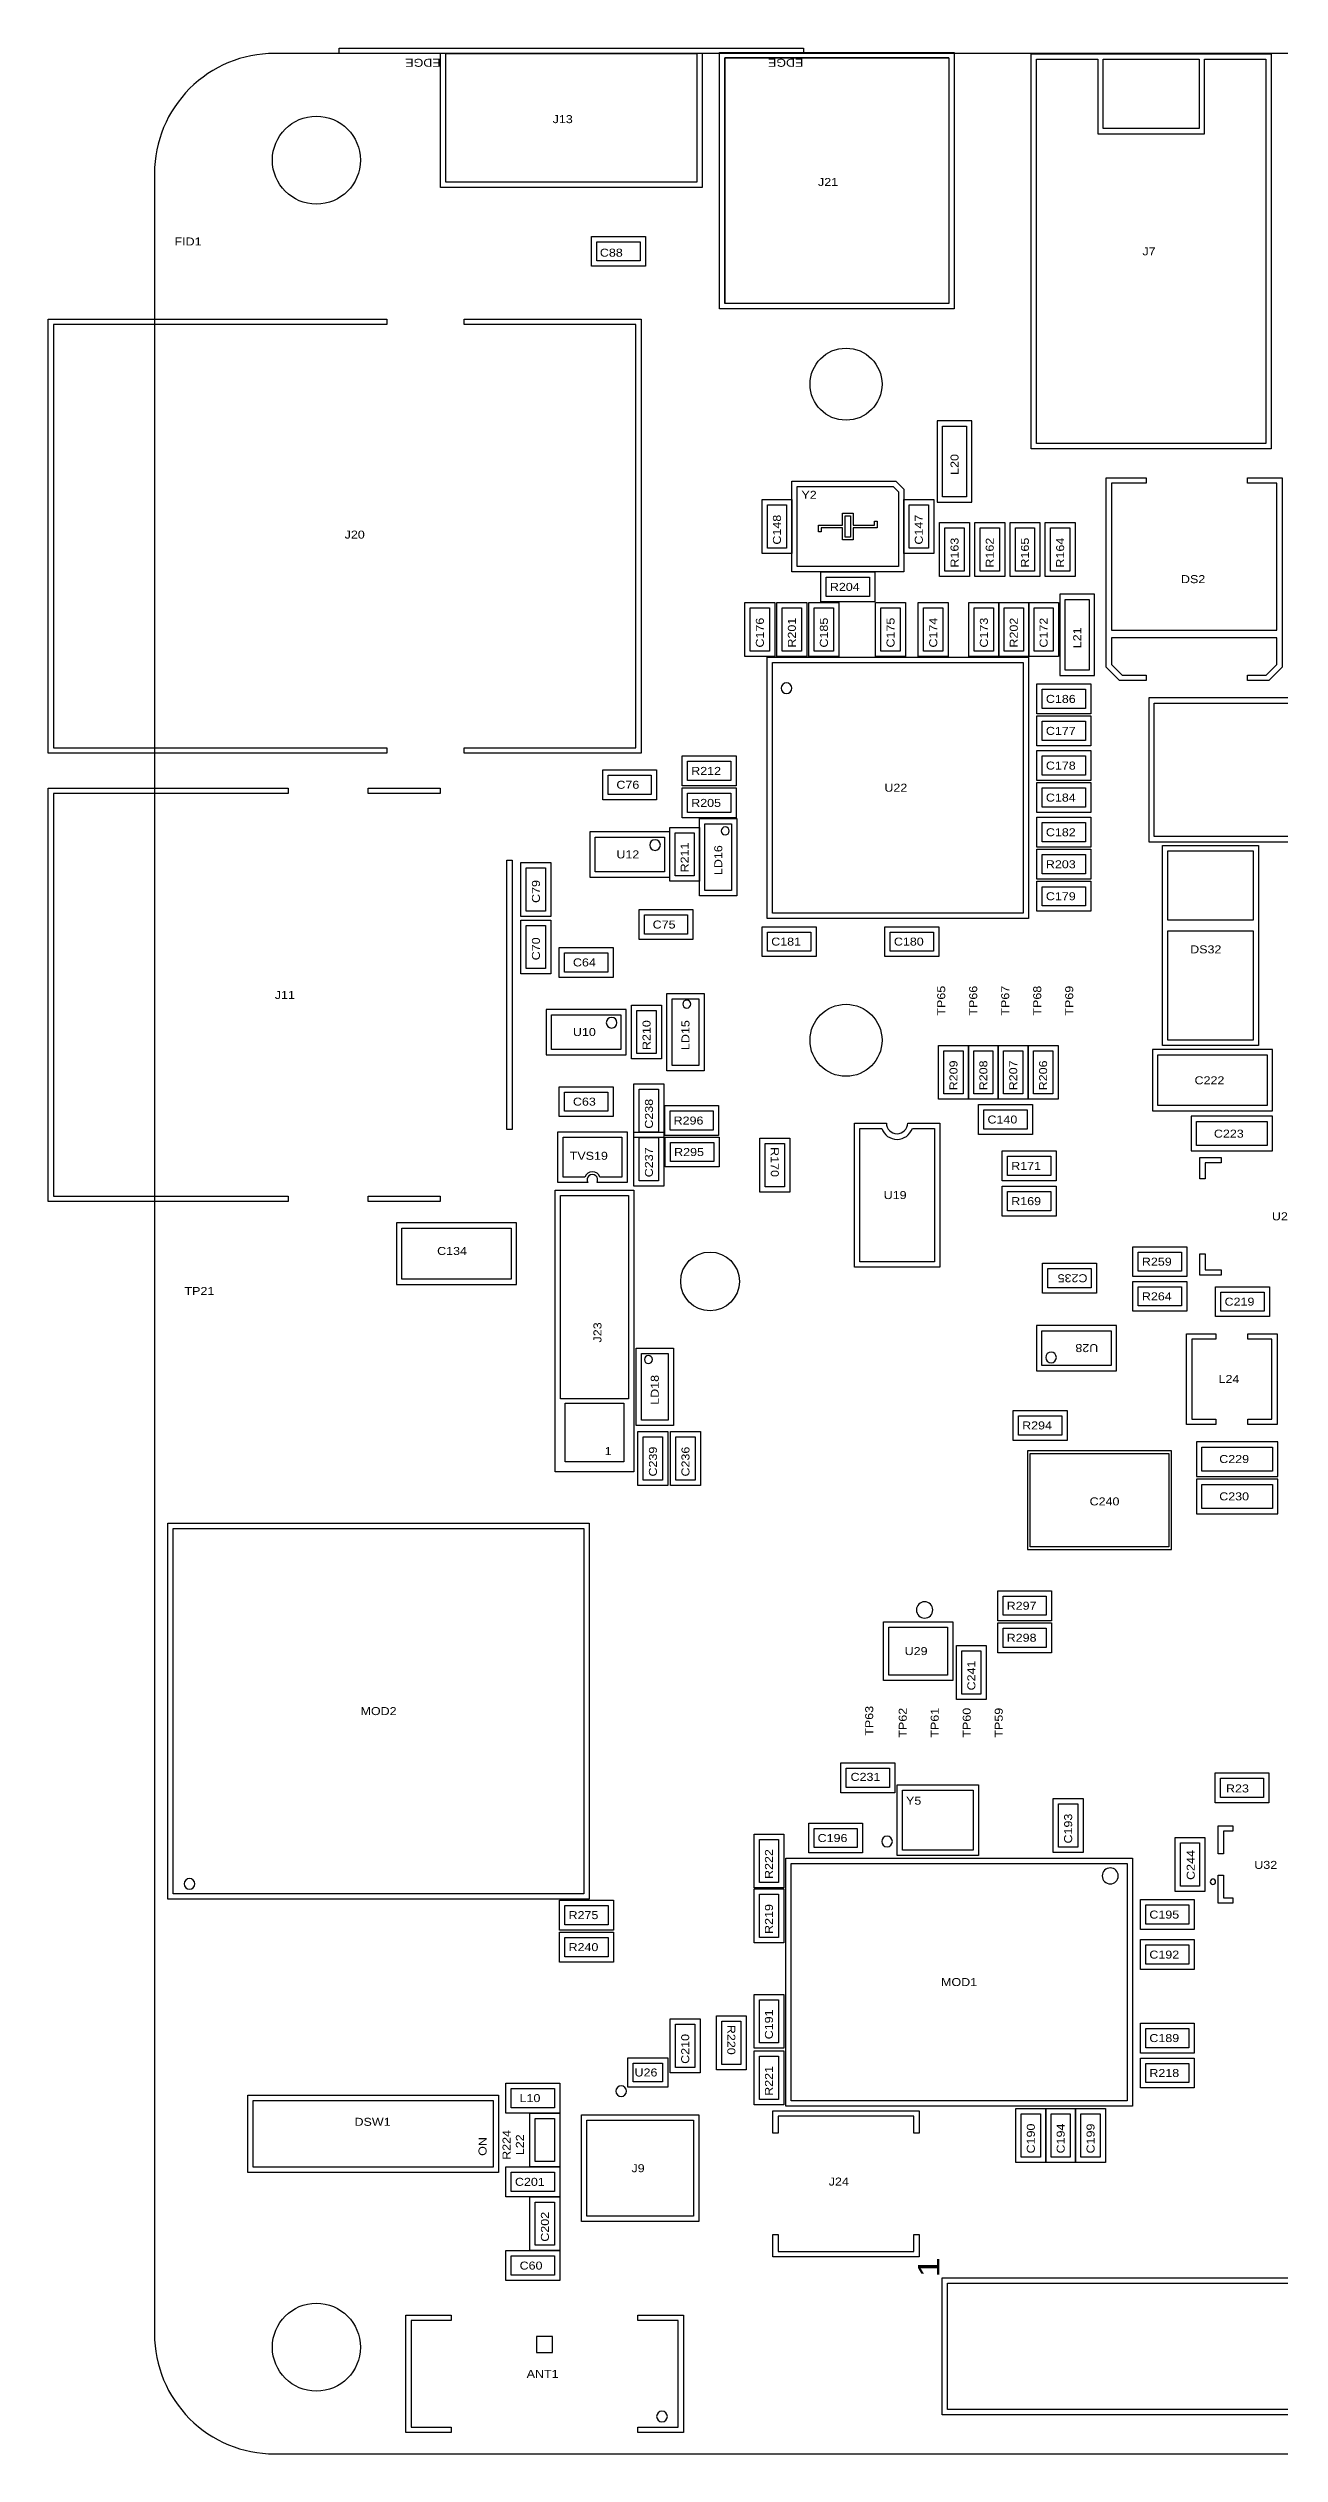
# Model space of a CAD drawing. Extents: x -22.2 to 72.6, y -18 to 72.2.
# Drawn here: x -22.2 to 24, y -18 to 72.2 of the extents above; entities that cross this region are included whole.
import ezdxf

# ---------------------------------------------------------------- set-up
doc = ezdxf.new("R2010")
doc.units = 0
for name, color, linetype in [('BOARD', 85, 'CONTINUOUS'), ('COMPONENTI', 111, 'CONTINUOUS'), ('REFERENCE', 5, 'CONTINUOUS')]:
    doc.layers.add(name, color=color, linetype=linetype)

msp = doc.modelspace()

# ---------------------------------------------------------------- linework, layer by layer
at = {"layer": 'BOARD'}
msp.add_lwpolyline([(-13.73, -17.96), (67.27, -17.96, 0.414214), (71.77, -13.46), (71.77, 67.54, 0.414214), (67.27, 72.04), (-13.73, 72.04, 0.414214), (-18.23, 67.54), (-18.23, -13.46, 0.414214)], format="xyb", close=True, dxfattribs=at)
at = {"layer": 'BOARD', "linetype": 'BYBLOCK'}
for centre, radius in [((-12.16, 68.04), 1.65), ((7.7, 59.64), 1.35), ((7.7, 35.04), 1.35), ((2.6, 26), 1.1), ((-12.16, -13.96), 1.65)]:
    msp.add_circle(centre, radius, dxfattribs=at)
at = {"layer": 'COMPONENTI'}
for points in [[(6.1, 72.24), (6.1, 72.04), (2.3, 72.04), (2.3, 67.015), (-7.5, 67.015), (-7.5, 72.04), (-11.3, 72.04), (-11.3, 72.24)], [(-7.3, 72.04), (2.1, 72.04), (2.1, 67.215), (-7.3, 67.215)], [(11.75, 62.47), (2.95, 62.47), (2.95, 72.07), (11.75, 72.07)], [(11.55, 71.87), (11.55, 62.67), (3.15, 62.67), (3.15, 71.87)], [(14.64, 72.02), (23.64, 72.02), (23.64, 57.22), (14.64, 57.22)], [(14.84, 57.42), (14.84, 71.82), (17.14, 71.82), (17.14, 69.02), (21.14, 69.02), (21.14, 71.82), (23.44, 71.82), (23.44, 57.42)], [(17.34, 69.22), (17.34, 71.82), (20.94, 71.82), (20.94, 69.22)], [(-1.84, 64.06), (-1.84, 65.18), (0.18, 65.18), (0.18, 64.06)], [(-0.02, 64.26), (-1.64, 64.26), (-1.64, 64.98), (-0.02, 64.98)], [(-22.22, 45.8), (-22.22, 62.08), (-9.52, 62.08), (-9.52, 61.88), (-22.02, 61.88), (-22.02, 46), (-9.52, 46), (-9.52, 45.8)], [(-6.62, 61.88), (-6.62, 62.08), (0.02, 62.08), (0.02, 45.8), (-6.62, 45.8), (-6.62, 46), (-0.18, 46), (-0.18, 61.88)], [(12.42, 58.265), (11.12, 58.265), (11.12, 55.215), (12.42, 55.215)], [(11.32, 55.415), (11.32, 58.065), (12.22, 58.065), (12.22, 55.415)], [(9.57, 56), (9.87, 55.7), (9.87, 52.6), (5.67, 52.6), (5.67, 56)], [(24.06, 49.03), (23.56, 48.53), (22.76, 48.53), (22.76, 48.73), (23.46, 48.73), (23.86, 49.13), (23.86, 50.1321), (17.66, 50.1321), (17.66, 49.13), (18.06, 48.73), (18.96, 48.73), (18.96, 48.53), (17.96, 48.53), (17.46, 49.03), (17.46, 56.13), (18.96, 56.13), (18.96, 55.93), (17.66, 55.93), (17.66, 50.421), (23.86, 50.421), (23.86, 55.93), (22.76, 55.93), (22.76, 56.13), (24.06, 56.13)], [(5.67, 53.29), (4.55, 53.29), (4.55, 55.31), (5.67, 55.31)], [(5.47, 55.11), (5.47, 53.49), (4.75, 53.49), (4.75, 55.11)], [(5.87, 55.8), (9.47, 55.8), (9.67, 55.6), (9.67, 52.8), (5.87, 52.8)], [(9.87, 55.31), (10.99, 55.31), (10.99, 53.29), (9.87, 53.29)], [(10.07, 53.49), (10.07, 55.11), (10.79, 55.11), (10.79, 53.49)], [(7.97, 54.8), (7.97, 54.35), (8.77, 54.35), (8.77, 54.5), (8.87, 54.5), (8.87, 54.25), (7.97, 54.25), (7.97, 53.8), (7.57, 53.8), (7.57, 54.2503), (6.77, 54.2503), (6.77, 54.1), (6.67, 54.1), (6.67, 54.35), (6.6701, 54.35), (6.6701, 54.3503), (7.57, 54.3503), (7.57, 54.8)], [(7.67, 54.7), (7.87, 54.7), (7.87, 53.9), (7.67, 53.9)], [(12.33, 52.43), (11.21, 52.43), (11.21, 54.45), (12.33, 54.45)], [(12.13, 54.25), (12.13, 52.63), (11.41, 52.63), (11.41, 54.25)], [(13.65, 52.43), (12.53, 52.43), (12.53, 54.45), (13.65, 54.45)], [(13.45, 54.25), (13.45, 52.63), (12.73, 52.63), (12.73, 54.25)], [(14.97, 52.43), (13.85, 52.43), (13.85, 54.45), (14.97, 54.45)], [(14.77, 54.25), (14.77, 52.63), (14.05, 52.63), (14.05, 54.25)], [(16.29, 52.43), (15.17, 52.43), (15.17, 54.45), (16.29, 54.45)], [(16.09, 54.25), (16.09, 52.63), (15.37, 52.63), (15.37, 54.25)], [(8.78, 52.6), (8.78, 51.48), (6.76, 51.48), (6.76, 52.6)], [(6.96, 52.4), (8.58, 52.4), (8.58, 51.68), (6.96, 51.68)], [(3.91, 51.45), (5.03, 51.45), (5.03, 49.43), (3.91, 49.43)], [(6.23, 49.43), (5.11, 49.43), (5.11, 51.45), (6.23, 51.45)], [(6.31, 51.45), (7.43, 51.45), (7.43, 49.43), (6.31, 49.43)], [(8.81, 51.45), (9.93, 51.45), (9.93, 49.43), (8.81, 49.43)], [(10.41, 51.45), (11.53, 51.45), (11.53, 49.43), (10.41, 49.43)], [(12.31, 51.45), (13.43, 51.45), (13.43, 49.43), (12.31, 49.43)], [(14.55, 49.43), (13.43, 49.43), (13.43, 51.45), (14.55, 51.45)], [(14.55, 51.45), (15.67, 51.45), (15.67, 49.43), (14.55, 49.43)], [(17.02, 51.765), (15.72, 51.765), (15.72, 48.715), (17.02, 48.715)], [(15.92, 48.915), (15.92, 51.565), (16.82, 51.565), (16.82, 48.915)], [(4.11, 49.63), (4.11, 51.25), (4.83, 51.25), (4.83, 49.63)], [(6.03, 51.25), (6.03, 49.63), (5.31, 49.63), (5.31, 51.25)], [(6.51, 49.63), (6.51, 51.25), (7.23, 51.25), (7.23, 49.63)], [(9.01, 49.63), (9.01, 51.25), (9.73, 51.25), (9.73, 49.63)], [(10.61, 49.63), (10.61, 51.25), (11.33, 51.25), (11.33, 49.63)], [(12.51, 49.63), (12.51, 51.25), (13.23, 51.25), (13.23, 49.63)], [(14.35, 51.25), (14.35, 49.63), (13.63, 49.63), (13.63, 51.25)], [(14.75, 49.63), (14.75, 51.25), (15.47, 51.25), (15.47, 49.63)], [(4.74, 39.61), (4.74, 49.41), (14.54, 49.41), (14.54, 39.61)], [(14.34, 39.81), (4.94, 39.81), (4.94, 49.21), (14.34, 49.21)], [(14.86, 47.28), (14.86, 48.4), (16.88, 48.4), (16.88, 47.28)], [(16.68, 47.48), (15.06, 47.48), (15.06, 48.2), (16.68, 48.2)], [(19.06, 42.48), (30.06, 42.48), (30.06, 47.88), (19.06, 47.88)], [(14.86, 46.08), (14.86, 47.2), (16.88, 47.2), (16.88, 46.08)], [(16.68, 46.28), (15.06, 46.28), (15.06, 47), (16.68, 47)], [(29.86, 42.68), (19.26, 42.68), (19.26, 47.68), (29.86, 47.68)], [(0.6, 45.18), (0.6, 44.06), (-1.42, 44.06), (-1.42, 45.18)], [(3.58, 45.7), (3.58, 44.58), (1.56, 44.58), (1.56, 45.7)], [(1.76, 45.5), (3.38, 45.5), (3.38, 44.78), (1.76, 44.78)], [(14.86, 44.78), (14.86, 45.9), (16.88, 45.9), (16.88, 44.78)], [(16.68, 44.98), (15.06, 44.98), (15.06, 45.7), (16.68, 45.7)], [(-13.22, 28.99), (-22.22, 28.99), (-22.22, 44.49), (-13.22, 44.49), (-13.22, 44.29), (-22.02, 44.29), (-22.02, 29.19), (-13.22, 29.19)], [(-7.52, 44.29), (-10.22, 44.29), (-10.22, 44.49), (-7.52, 44.49)], [(-1.22, 44.98), (0.4, 44.98), (0.4, 44.26), (-1.22, 44.26)], [(3.58, 44.5), (3.58, 43.38), (1.56, 43.38), (1.56, 44.5)], [(1.76, 44.3), (3.38, 44.3), (3.38, 43.58), (1.76, 43.58)], [(14.86, 43.58), (14.86, 44.7), (16.88, 44.7), (16.88, 43.58)], [(16.68, 43.78), (15.06, 43.78), (15.06, 44.5), (16.68, 44.5)], [(2.21, 43.36), (3.61, 43.36), (3.61, 40.46), (2.21, 40.46)], [(14.86, 42.28), (14.86, 43.4), (16.88, 43.4), (16.88, 42.28)], [(-1.91, 42.86), (-1.91, 41.16), (1.09, 41.16), (1.09, 42.86)], [(-1.71, 42.66), (0.89, 42.66), (0.89, 41.36), (-1.71, 41.36)], [(2.21, 41), (1.09, 41), (1.09, 43.02), (2.21, 43.02)], [(2.01, 42.82), (2.01, 41.2), (1.29, 41.2), (1.29, 42.82)], [(2.41, 40.66), (2.41, 43.16), (3.41, 43.16), (3.41, 40.66)], [(16.68, 42.48), (15.06, 42.48), (15.06, 43.2), (16.68, 43.2)], [(-4.82, 31.69), (-5.02, 31.69), (-5.02, 41.79), (-4.82, 41.79)], [(-3.3673, 39.68), (-4.4873, 39.68), (-4.4873, 41.7), (-3.3673, 41.7)], [(-3.5673, 41.5), (-3.5673, 39.88), (-4.2873, 39.88), (-4.2873, 41.5)], [(14.86, 41.08), (14.86, 42.2), (16.88, 42.2), (16.88, 41.08)], [(16.68, 41.28), (15.06, 41.28), (15.06, 42), (16.68, 42)], [(19.57, 42.34), (23.17, 42.34), (23.17, 34.84), (19.57, 34.84)], [(19.77, 39.54), (19.77, 42.14), (22.97, 42.14), (22.97, 39.54)], [(14.86, 39.88), (14.86, 41), (16.88, 41), (16.88, 39.88)], [(16.68, 40.08), (15.06, 40.08), (15.06, 40.8), (16.68, 40.8)], [(-0.06, 38.82), (-0.06, 39.94), (1.96, 39.94), (1.96, 38.82)], [(1.76, 39.02), (0.14, 39.02), (0.14, 39.74), (1.76, 39.74)], [(-4.4873, 39.55), (-3.3673, 39.55), (-3.3673, 37.53), (-4.4873, 37.53)], [(-4.2873, 37.73), (-4.2873, 39.35), (-3.5673, 39.35), (-3.5673, 37.73)], [(6.58, 39.3), (6.58, 38.18), (4.56, 38.18), (4.56, 39.3)], [(4.76, 39.1), (6.38, 39.1), (6.38, 38.38), (4.76, 38.38)], [(11.18, 39.3), (11.18, 38.18), (9.16, 38.18), (9.16, 39.3)], [(9.36, 39.1), (10.98, 39.1), (10.98, 38.38), (9.36, 38.38)], [(19.77, 35.04), (19.77, 39.14), (22.97, 39.14), (22.97, 35.04)], [(-1.03, 38.52), (-1.03, 37.4), (-3.05, 37.4), (-3.05, 38.52)], [(-2.85, 38.32), (-1.23, 38.32), (-1.23, 37.6), (-2.85, 37.6)], [(-3.54, 36.2), (-3.54, 34.5), (-0.54, 34.5), (-0.54, 36.2)], [(0.78, 34.34), (-0.34, 34.34), (-0.34, 36.36), (0.78, 36.36)], [(0.58, 36.16), (0.58, 34.54), (-0.14, 34.54), (-0.14, 36.16)], [(0.98, 36.8), (2.38, 36.8), (2.38, 33.9), (0.98, 33.9)], [(1.18, 34.1), (1.18, 36.6), (2.18, 36.6), (2.18, 34.1)], [(-3.34, 36), (-0.74, 36), (-0.74, 34.7), (-3.34, 34.7)], [(11.17, 34.85), (12.29, 34.85), (12.29, 32.83), (11.17, 32.83)], [(11.37, 33.03), (11.37, 34.65), (12.09, 34.65), (12.09, 33.03)], [(12.29, 34.85), (13.41, 34.85), (13.41, 32.83), (12.29, 32.83)], [(12.49, 33.03), (12.49, 34.65), (13.21, 34.65), (13.21, 33.03)], [(13.41, 34.85), (14.53, 34.85), (14.53, 32.83), (13.41, 32.83)], [(13.61, 33.03), (13.61, 34.65), (14.33, 34.65), (14.33, 33.03)], [(14.53, 34.85), (15.65, 34.85), (15.65, 32.83), (14.53, 32.83)], [(14.73, 33.03), (14.73, 34.65), (15.45, 34.65), (15.45, 33.03)], [(23.695, 32.39), (23.695, 34.69), (19.195, 34.69), (19.195, 32.39)], [(19.395, 34.49), (23.495, 34.49), (23.495, 32.59), (19.395, 32.59)], [(0.87, 31.39), (-0.25, 31.39), (-0.25, 33.41), (0.87, 33.41)], [(-1.03, 33.3), (-1.03, 32.18), (-3.05, 32.18), (-3.05, 33.3)], [(-2.85, 33.1), (-1.23, 33.1), (-1.23, 32.38), (-2.85, 32.38)], [(0.67, 33.21), (0.67, 31.59), (-0.05, 31.59), (-0.05, 33.21)], [(2.92, 32.59), (2.92, 31.47), (0.9, 31.47), (0.9, 32.59)], [(12.67, 31.51), (12.67, 32.63), (14.69, 32.63), (14.69, 31.51)], [(-0.25, 31.59), (0.87, 31.59), (0.87, 29.57), (-0.25, 29.57)], [(1.1, 32.39), (2.72, 32.39), (2.72, 31.67), (1.1, 31.67)], [(14.49, 31.71), (12.87, 31.71), (12.87, 32.43), (14.49, 32.43)], [(23.695, 30.89), (23.695, 32.19), (20.645, 32.19), (20.645, 30.89)], [(20.845, 31.99), (23.495, 31.99), (23.495, 31.09), (20.845, 31.09)], [(-0.05, 29.77), (-0.05, 31.39), (0.67, 31.39), (0.67, 29.77)], [(2.94, 31.41), (2.94, 30.29), (0.92, 30.29), (0.92, 31.41)], [(1.12, 31.21), (2.74, 31.21), (2.74, 30.49), (1.12, 30.49)], [(5.59, 29.35), (4.47, 29.35), (4.47, 31.37), (5.59, 31.37)], [(5.39, 31.17), (5.39, 29.55), (4.67, 29.55), (4.67, 31.17)], [(15.58, 30.89), (15.58, 29.77), (13.56, 29.77), (13.56, 30.89)], [(13.76, 30.69), (15.38, 30.69), (15.38, 29.97), (13.76, 29.97)], [(20.97, 30.64), (21.77, 30.64), (21.77, 30.44), (21.17, 30.44), (21.17, 29.84), (20.97, 29.84)], [(-7.52, 28.99), (-10.22, 28.99), (-10.22, 29.19), (-7.52, 29.19)], [(-0.26, 18.86), (-3.2, 18.86), (-3.2, 29.42), (-0.26, 29.42)], [(-0.46, 29.22), (-0.46, 21.6), (-3, 21.6), (-3, 29.22)], [(13.56, 28.45), (13.56, 29.57), (15.58, 29.57), (15.58, 28.45)], [(15.38, 28.65), (13.76, 28.65), (13.76, 29.37), (15.38, 29.37)], [(-4.65, 25.89), (-4.65, 28.19), (-9.15, 28.19), (-9.15, 25.89)], [(-8.95, 27.99), (-4.85, 27.99), (-4.85, 26.09), (-8.95, 26.09)], [(20.48, 27.3), (20.48, 26.18), (18.46, 26.18), (18.46, 27.3)], [(18.66, 27.1), (20.28, 27.1), (20.28, 26.38), (18.66, 26.38)], [(15.07, 25.56), (15.07, 26.68), (17.09, 26.68), (17.09, 25.56)], [(16.89, 25.76), (15.27, 25.76), (15.27, 26.48), (16.89, 26.48)], [(20.97, 27.04), (21.17, 27.04), (21.17, 26.44), (21.77, 26.44), (21.77, 26.24), (20.97, 26.24)], [(18.46, 24.88), (18.46, 26), (20.48, 26), (20.48, 24.88)], [(20.28, 25.08), (18.66, 25.08), (18.66, 25.8), (20.28, 25.8)], [(21.56, 24.68), (21.56, 25.8), (23.58, 25.8), (23.58, 24.68)], [(23.38, 24.88), (21.76, 24.88), (21.76, 25.6), (23.38, 25.6)], [(-0.17, 23.5), (1.23, 23.5), (1.23, 20.6), (-0.17, 20.6)], [(17.84, 22.65), (17.84, 24.35), (14.84, 24.35), (14.84, 22.65)], [(17.64, 22.85), (15.04, 22.85), (15.04, 24.15), (17.64, 24.15)], [(20.47, 24.04), (21.57, 24.04), (21.57, 23.84), (20.67, 23.84), (20.67, 20.84), (21.57, 20.84), (21.57, 20.64), (20.47, 20.64)], [(22.77, 24.04), (23.87, 24.04), (23.87, 20.64), (22.77, 20.64), (22.77, 20.84), (23.67, 20.84), (23.67, 23.84), (22.77, 23.84)], [(0.03, 20.8), (0.03, 23.3), (1.03, 23.3), (1.03, 20.8)], [(-0.63, 21.43), (-0.63, 19.23), (-2.83, 19.23), (-2.83, 21.43)], [(13.97, 20.04), (13.97, 21.16), (15.99, 21.16), (15.99, 20.04)], [(15.79, 20.24), (14.17, 20.24), (14.17, 20.96), (15.79, 20.96)], [(1.02, 18.35), (-0.1, 18.35), (-0.1, 20.37), (1.02, 20.37)], [(0.82, 20.17), (0.82, 18.55), (0.1, 18.55), (0.1, 20.17)], [(2.24, 18.35), (1.12, 18.35), (1.12, 20.37), (2.24, 20.37)], [(2.04, 20.17), (2.04, 18.55), (1.32, 18.55), (1.32, 20.17)], [(20.845, 19.99), (20.845, 18.69), (23.895, 18.69), (23.895, 19.99)], [(14.5, 19.65), (14.5, 15.95), (19.9, 15.95), (19.9, 19.65)], [(19.8, 16.05), (14.6, 16.05), (14.6, 19.55), (19.8, 19.55)], [(23.695, 18.89), (21.045, 18.89), (21.045, 19.79), (23.695, 19.79)], [(20.845, 18.59), (20.845, 17.29), (23.895, 17.29), (23.895, 18.59)], [(23.695, 17.49), (21.045, 17.49), (21.045, 18.39), (23.695, 18.39)], [(-1.93, 2.84), (-17.73, 2.84), (-17.73, 16.94), (-1.93, 16.94)], [(-2.13, 16.74), (-2.13, 3.04), (-17.53, 3.04), (-17.53, 16.74)], [(13.39, 13.28), (13.39, 14.4), (15.41, 14.4), (15.41, 13.28)], [(15.21, 13.48), (13.59, 13.48), (13.59, 14.2), (15.21, 14.2)], [(9.1, 13.24), (11.7, 13.24), (11.7, 11.04), (9.1, 11.04)], [(9.3, 11.24), (9.3, 13.04), (11.5, 13.04), (11.5, 11.24)], [(15.41, 13.2), (15.41, 12.08), (13.39, 12.08), (13.39, 13.2)], [(13.59, 13), (15.21, 13), (15.21, 12.28), (13.59, 12.28)], [(11.84, 12.35), (12.96, 12.35), (12.96, 10.33), (11.84, 10.33)], [(12.04, 10.53), (12.04, 12.15), (12.76, 12.15), (12.76, 10.53)], [(9.53, 7.95), (9.53, 6.83), (7.51, 6.83), (7.51, 7.95)], [(7.71, 7.75), (9.33, 7.75), (9.33, 7.03), (7.71, 7.03)], [(23.56, 7.57), (23.56, 6.45), (21.54, 6.45), (21.54, 7.57)], [(21.74, 7.37), (23.36, 7.37), (23.36, 6.65), (21.74, 6.65)], [(9.615, 4.475), (9.615, 7.125), (12.665, 7.125), (12.665, 4.475)], [(12.465, 4.675), (9.815, 4.675), (9.815, 6.925), (12.465, 6.925)], [(15.47, 6.61), (16.59, 6.61), (16.59, 4.59), (15.47, 4.59)], [(15.67, 4.79), (15.67, 6.41), (16.39, 6.41), (16.39, 4.79)], [(6.3, 4.57), (6.3, 5.69), (8.32, 5.69), (8.32, 4.57)], [(8.12, 4.77), (6.5, 4.77), (6.5, 5.49), (8.12, 5.49)], [(21.66, 5.59), (22.21, 5.59), (22.21, 5.39), (21.86, 5.39), (21.86, 4.54), (21.66, 4.54)], [(4.25, 5.28), (5.37, 5.28), (5.37, 3.26), (4.25, 3.26)], [(4.45, 3.46), (4.45, 5.08), (5.17, 5.08), (5.17, 3.46)], [(20.04, 5.15), (21.16, 5.15), (21.16, 3.13), (20.04, 3.13)], [(20.24, 3.33), (20.24, 4.95), (20.96, 4.95), (20.96, 3.33)], [(18.44, 4.38), (18.44, -4.92), (5.44, -4.92), (5.44, 4.38)], [(5.64, 4.18), (18.24, 4.18), (18.24, -4.72), (5.64, -4.72)], [(21.66, 3.74), (21.86, 3.74), (21.86, 2.89), (22.21, 2.89), (22.21, 2.69), (21.66, 2.69)], [(-3.04, 1.68), (-3.04, 2.8), (-1.02, 2.8), (-1.02, 1.68)], [(4.25, 3.22), (5.37, 3.22), (5.37, 1.2), (4.25, 1.2)], [(4.45, 1.4), (4.45, 3.02), (5.17, 3.02), (5.17, 1.4)], [(20.76, 2.82), (20.76, 1.7), (18.74, 1.7), (18.74, 2.82)], [(-1.22, 1.88), (-2.84, 1.88), (-2.84, 2.6), (-1.22, 2.6)], [(18.94, 2.62), (20.56, 2.62), (20.56, 1.9), (18.94, 1.9)], [(-1.02, 1.6), (-1.02, 0.48), (-3.04, 0.48), (-3.04, 1.6)], [(-2.84, 1.4), (-1.22, 1.4), (-1.22, 0.68), (-2.84, 0.68)], [(20.76, 1.32), (20.76, 0.2), (18.74, 0.2), (18.74, 1.32)], [(18.94, 1.12), (20.56, 1.12), (20.56, 0.4), (18.94, 0.4)], [(4.25, -0.73), (5.37, -0.73), (5.37, -2.75), (4.25, -2.75)], [(2.23, -3.67), (1.11, -3.67), (1.11, -1.65), (2.23, -1.65)], [(2.84, -1.54), (3.96, -1.54), (3.96, -3.56), (2.84, -3.56)], [(3.04, -3.36), (3.04, -1.74), (3.76, -1.74), (3.76, -3.36)], [(4.45, -2.55), (4.45, -0.93), (5.17, -0.93), (5.17, -2.55)], [(2.03, -1.85), (2.03, -3.47), (1.31, -3.47), (1.31, -1.85)], [(20.76, -1.81), (20.76, -2.93), (18.74, -2.93), (18.74, -1.81)], [(18.94, -2.01), (20.56, -2.01), (20.56, -2.73), (18.94, -2.73)], [(1.02, -3.11), (1.02, -4.21), (-0.48, -4.21), (-0.48, -3.11)], [(-0.28, -3.31), (0.82, -3.31), (0.82, -4.01), (-0.28, -4.01)], [(5.37, -4.87), (4.25, -4.87), (4.25, -2.85), (5.37, -2.85)], [(5.17, -3.05), (5.17, -4.67), (4.45, -4.67), (4.45, -3.05)], [(20.76, -3.12), (20.76, -4.24), (18.74, -4.24), (18.74, -3.12)], [(18.94, -3.32), (20.56, -3.32), (20.56, -4.04), (18.94, -4.04)], [(-5.33, -7.41), (-14.73, -7.41), (-14.73, -4.51), (-5.33, -4.51)], [(-5.05, -5.18), (-5.05, -4.06), (-3.03, -4.06), (-3.03, -5.18)], [(-3.23, -4.98), (-4.85, -4.98), (-4.85, -4.26), (-3.23, -4.26)], [(-5.53, -4.71), (-5.53, -7.21), (-14.53, -7.21), (-14.53, -4.71)], [(-4.15, -5.18), (-3.03, -5.18), (-3.03, -7.2), (-4.15, -7.2)], [(-4.15, -5.18), (-3.03, -5.18), (-3.03, -7.2), (-4.15, -7.2)], [(-3.95, -7), (-3.95, -5.38), (-3.23, -5.38), (-3.23, -7)], [(-3.95, -7), (-3.95, -5.38), (-3.23, -5.38), (-3.23, -7)], [(2.18, -5.25), (2.18, -9.25), (-2.22, -9.25), (-2.22, -5.25)], [(4.96, -5.937), (4.96, -5.097), (10.44, -5.097), (10.44, -5.937), (10.24, -5.937), (10.24, -5.297), (5.16, -5.297), (5.16, -5.937)], [(14.07, -5.01), (15.19, -5.01), (15.19, -7.03), (14.07, -7.03)], [(14.27, -6.83), (14.27, -5.21), (14.99, -5.21), (14.99, -6.83)], [(16.31, -7.03), (15.19, -7.03), (15.19, -5.01), (16.31, -5.01)], [(16.11, -5.21), (16.11, -6.83), (15.39, -6.83), (15.39, -5.21)], [(17.43, -7.03), (16.31, -7.03), (16.31, -5.01), (17.43, -5.01)], [(17.23, -5.21), (17.23, -6.83), (16.51, -6.83), (16.51, -5.21)], [(-2.02, -5.45), (1.98, -5.45), (1.98, -9.05), (-2.02, -9.05)], [(-3.03, -7.2), (-3.03, -8.32), (-5.05, -8.32), (-5.05, -7.2)], [(-4.85, -7.4), (-3.23, -7.4), (-3.23, -8.12), (-4.85, -8.12)], [(-4.15, -8.32), (-3.03, -8.32), (-3.03, -10.34), (-4.15, -10.34)], [(-3.95, -10.14), (-3.95, -8.52), (-3.23, -8.52), (-3.23, -10.14)], [(4.96, -10.577), (4.96, -9.737), (5.16, -9.737), (5.16, -10.377), (10.24, -10.377), (10.24, -9.737), (10.44, -9.737), (10.44, -10.577)], [(-3.03, -10.34), (-3.03, -11.46), (-5.05, -11.46), (-5.05, -10.34)], [(-4.85, -10.54), (-3.23, -10.54), (-3.23, -11.26), (-4.85, -11.26)], [(62.1, -11.36), (62.1, -16.5), (11.3, -16.5), (11.3, -11.36)], [(11.5, -11.56), (61.9, -11.56), (61.9, -16.3), (11.5, -16.3)], [(-8.8, -17.16), (-8.8, -12.76), (-7.1, -12.76), (-7.1, -12.96), (-8.6, -12.96), (-8.6, -16.96), (-7.1, -16.96), (-7.1, -17.16)], [(1.6, -12.76), (1.6, -17.16), (-0.1, -17.16), (-0.1, -16.96), (1.4, -16.96), (1.4, -12.96), (-0.1, -12.96), (-0.1, -12.76)], [(-3.3, -14.16), (-3.3, -13.56), (-3.9, -13.56), (-3.9, -14.16)]]:
    msp.add_lwpolyline(points, close=True, dxfattribs=at)
for points in [[(11.55, 71.87), (3.15, 71.87)], [(3.15, 71.87), (3.15, 62.67)], [(11.55, 71.87), (3.15, 71.87)], [(11.55, 71.87), (11.55, 62.67)], [(11.55, 62.67), (3.15, 62.67)], [(11.55, 62.67), (3.15, 62.67)]]:
    msp.add_lwpolyline(points, dxfattribs=at)
for points in [[(5.67, 48.24, 1), (5.27, 48.24, 1)], [(0.74, 42.36, 1), (0.34, 42.36, 1)], [(3.32, 42.89, 1), (3.02, 42.89, 1)], [(1.88, 36.4, 1), (1.58, 36.4, 1)], [(-0.89, 35.7, 1), (-1.29, 35.7, 1)], [(-0.51, 31.61), (-0.51, 29.71), (-1.6368, 29.71, 1.732076), (-1.9832, 29.71), (-3.11, 29.71), (-3.11, 31.61)], [(8.0132, 31.935), (9.2132, 31.935, 1), (10.0132, 31.935), (11.2132, 31.935), (11.2132, 26.54), (8.0132, 26.54)], [(8.0132, 31.935), (9.2132, 31.935, 1), (10.0132, 31.935), (11.2132, 31.935), (11.2132, 26.54), (8.0132, 26.54)], [(8.2132, 26.74), (8.2132, 31.735), (9.0387, 31.735, 0.710745), (10.1877, 31.735), (11.0132, 31.735), (11.0132, 26.74)], [(8.2132, 26.74), (8.2132, 31.735), (9.0387, 31.735, 0.710745), (10.1877, 31.735), (11.0132, 31.735), (11.0132, 26.74)], [(-2.91, 31.41), (-0.71, 31.41), (-0.71, 29.91), (-1.5272, 29.91, 0.707071), (-2.0928, 29.91), (-2.91, 29.91)], [(0.44, 23.07, 1), (0.14, 23.07, 1)], [(15.59, 23.15, 1), (15.19, 23.15, 1)], [(10.9536, 13.6828, 1), (10.3418, 13.6828, 1)], [(9.44, 5, 1), (9.04, 5, 1)], [(-16.72, 3.41, 1), (-17.12, 3.41, 1)], [(17.91, 3.71, 1), (17.31, 3.71, 1)], [(21.56, 3.49, 1), (21.36, 3.49, 1)], [(-0.53, -4.36, 1), (-0.93, -4.36, 1)], [(1, -16.56, 1), (0.6, -16.56, 1)]]:
    msp.add_lwpolyline(points, format="xyb", close=True, dxfattribs=at)

# ---------------------------------------------------------------- texts
for s, height, rotation, width, p in [('EDGE', 0.3, 180, 1.166667, (-7.5, 71.84)), ('EDGE', 0.3, 180, 1.166667, (6.1, 71.84)), ('ON', 0.3, 90, 1.166667, (-5.78, -6.786)), ('1', 0.8, 90, 1.25, (11.2, -11.337))]:
    msp.add_text(s, height=height, rotation=rotation, dxfattribs=dict(at, width=width)).set_placement(p)
at = {"layer": 'COMPONENTI', "width": 1.166667}
msp.add_text('1', height=0.3, dxfattribs=at).set_placement((-1.35, 19.49))
at = {"layer": 'REFERENCE', "width": 1.166667}
for s, p in [('J13', (-3.3, 69.4275)), ('J21', (6.65, 67.07)), ('FID1', (-17.48, 64.84)), ('C88', (-1.53, 64.42)), ('J7', (18.815, 64.47)), ('Y2', (6.029, 55.342)), ('J20', (-11.1, 53.85)), ('DS2', (20.26, 52.18)), ('R204', (7.095, 51.89)), ('C186', (15.195, 47.69)), ('C177', (15.195, 46.49)), ('R212', (1.895, 44.99)), ('C178', (15.195, 45.19)), ('C76', (-0.91, 44.47)), ('U22', (9.14, 44.36)), ('C184', (15.195, 43.99)), ('R205', (1.895, 43.79)), ('C182', (15.195, 42.69)), ('U12', (-0.91, 41.86)), ('R203', (15.195, 41.49)), ('C179', (15.195, 40.29)), ('C75', (0.45, 39.23)), ('C181', (4.895, 38.59)), ('C180', (9.495, 38.59)), ('C64', (-2.54, 37.81)), ('DS32', (20.6059, 38.2988)), ('J11', (-13.72, 36.59)), ('U10', (-2.54, 35.2)), ('C222', (20.77, 33.39)), ('C63', (-2.54, 32.59)), ('R296', (1.235, 31.88)), ('C140', (13.005, 31.92)), ('C223', (21.495, 31.39)), ('TVS19', (-2.66, 30.56)), ('R295', (1.255, 30.7)), ('R171', (13.895, 30.18)), ('U19', (9.1132, 29.0875)), ('R169', (13.895, 28.86)), ('U27', (23.67, 28.29)), ('C134', (-7.6323, 26.9905)), ('R259', (18.795, 26.59)), ('TP21', (-17.105, 25.49)), ('R264', (18.795, 25.29)), ('C219', (21.895, 25.09)), ('L24', (21.67, 22.19)), ('R294', (14.305, 20.45)), ('C229', (21.695, 19.19)), ('C230', (21.695, 17.79)), ('C240', (16.8343, 17.6014)), ('R297', (13.725, 13.69)), ('R298', (13.725, 12.49)), ('U29', (9.9, 11.99)), ('MOD2', (-10.505, 9.74)), ('C231', (7.87, 7.2733)), ('Y5', (9.95, 6.38)), ('R23', (21.95, 6.84)), ('C196', (6.635, 4.98)), ('U32', (23.01, 3.9733)), ('R275', (-2.705, 2.09)), ('C195', (19.075, 2.11)), ('R240', (-2.705, 0.89)), ('C192', (19.075, 0.61)), ('MOD1', (11.265, -0.42)), ('C189', (19.075, -2.52)), ('U26', (-0.23, -3.81)), ('R218', (19.075, -3.83)), ('L10', (-4.54, -4.77)), ('DSW1', (-10.73, -5.66)), ('J9', (-0.345, -7.4)), ('C201', (-4.715, -7.91)), ('J24', (7.053, -7.9)), ('C60', (-4.54, -11.05)), ('ANT1', (-4.275, -15.11))]:
    msp.add_text(s, height=0.3, dxfattribs=at).set_placement(p)
for s, rotation, p in [('L20', 90, (11.92, 56.24)), ('C148', 90, (5.26, 53.625)), ('C147', 90, (10.58, 53.625)), ('R163', 90, (11.92, 52.765)), ('R162', 90, (13.24, 52.765)), ('R165', 90, (14.56, 52.765)), ('R164', 90, (15.88, 52.765)), ('C176', 90, (4.62, 49.765)), ('R201', 90, (5.82, 49.765)), ('C185', 90, (7.02, 49.765)), ('C175', 90, (9.52, 49.765)), ('C174', 90, (11.12, 49.765)), ('C173', 90, (13.02, 49.765)), ('R202', 90, (14.14, 49.765)), ('C172', 90, (15.26, 49.765)), ('L21', 90, (16.52, 49.74)), ('R211', 90, (1.8, 41.335)), ('LD16', 90, (3.06, 41.235)), ('C79', 90, (-3.7773, 40.19)), ('C70', 90, (-3.7773, 38.04)), ('TP65', 90, (11.42, 35.965)), ('TP66', 90, (12.62, 35.965)), ('TP67', 90, (13.82, 35.965)), ('TP68', 90, (15.02, 35.965)), ('TP69', 90, (16.22, 35.965)), ('R210', 90, (0.37, 34.675)), ('LD15', 90, (1.83, 34.675)), ('R209', 90, (11.88, 33.165)), ('R208', 90, (13, 33.165)), ('R207', 90, (14.12, 33.165)), ('R206', 90, (15.24, 33.165)), ('C238', 90, (0.46, 31.725)), ('C237', 90, (0.46, 29.905)), ('R170', 270, (4.88, 31.035)), ('C235', 180, (16.755, 26.27)), ('J23', 90, (-1.47, 23.71)), ('U28', 180, (17.16, 23.65)), ('LD18', 90, (0.68, 21.375)), ('C239', 90, (0.61, 18.685)), ('C236', 90, (1.83, 18.685)), ('C241', 90, (12.55, 10.665)), ('TP63', 90, (8.72, 8.965)), ('TP62', 90, (9.977, 8.894)), ('TP61', 90, (11.177, 8.894)), ('TP60', 90, (12.377, 8.894)), ('TP59', 90, (13.577, 8.894)), ('C193', 90, (16.18, 4.925)), ('R222', 90, (4.96, 3.595)), ('C244', 90, (20.7767, 3.56)), ('R219', 90, (4.96, 1.535)), ('C191', 90, (4.96, -2.415)), ('C210', 90, (1.82, -3.335)), ('R220', 270, (3.25, -1.875)), ('R221', 90, (4.96, -4.535)), ('R224', 90, (-4.88, -6.935)), ('L22', 90, (-4.38, -6.76)), ('C190', 90, (14.78, -6.695)), ('C194', 90, (15.9, -6.695)), ('C199', 90, (17.02, -6.695)), ('C202', 90, (-3.44, -10.005))]:
    msp.add_text(s, height=0.3, rotation=rotation, dxfattribs=at).set_placement(p)

doc.saveas('drawing.dxf')
